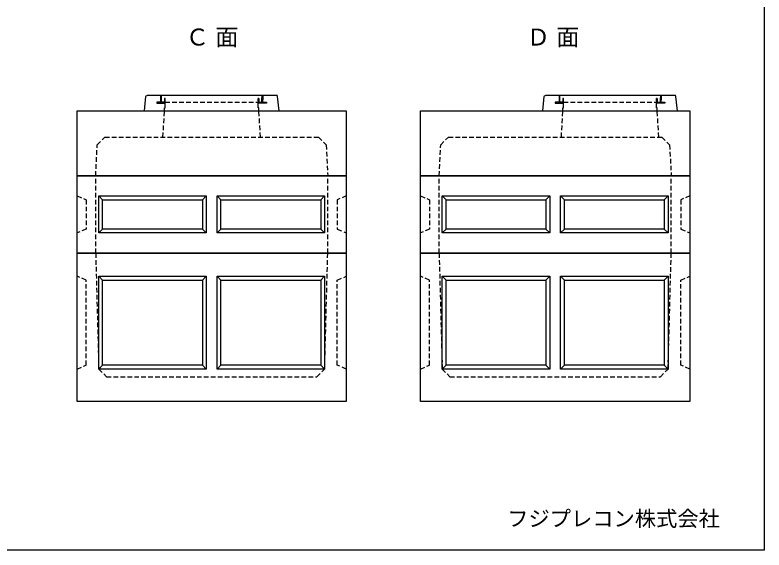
# Model space of a CAD drawing. Units: millimetres, scale not verified. Extents: x -4654 to 4706, y -3533 to 3388.
# Drawn here: x -136 to 4706, y -3533 to -73 of the extents above; entities that cross this region are included whole.
import ezdxf
from ezdxf.enums import TextEntityAlignment as Align

# ---------------------------------------------------------------- set-up
doc = ezdxf.new("R2010")
doc.units = ezdxf.units.MM
doc.header["$LTSCALE"] = 25
doc.linetypes.add('DASHED1', pattern=[1.8, 1.2, -0.6])
doc.layers.add('0-0_レイヤ_1', color=7, linetype='Continuous')
doc.styles.add('HG丸ｺﾞｼｯｸM-PRO', font='')
doc.styles.add('ＭＳ ゴシック', font='')
doc.styles.get('HG丸ｺﾞｼｯｸM-PRO').set_extended_font_data('HG丸ｺﾞｼｯｸM-PRO')
doc.styles.get('ＭＳ ゴシック').set_extended_font_data('MS Gothic')

msp = doc.modelspace()

# ---------------------------------------------------------------- linework, layer by layer
at = {"layer": '0-0_レイヤ_1'}
for p, q in [((700.88, -692.5), (710.88, -600)), ((1553.38, -592.5), (718.38, -592.5)), ((805.88, -595), (810.88, -595)), ((805.88, -597.5), (810.88, -597.5)), ((805.88, -600), (810.88, -600)), ((805.88, -602.5), (810.88, -602.5)), ((805.88, -605), (810.88, -605)), ((805.88, -607.5), (810.88, -607.5)), ((805.88, -610), (810.88, -610)), ((805.88, -612.5), (810.88, -612.5)), ((805.88, -615), (810.88, -615)), ((805.88, -617.5), (810.88, -617.5)), ((805.88, -620), (810.88, -620)), ((805.88, -622.5), (810.88, -622.5)), ((805.88, -625), (810.88, -625)), ((805.88, -627.5), (810.88, -627.5)), ((830.88, -612.5), (835.88, -612.5)), ((830.88, -615), (835.88, -615)), ((830.88, -617.5), (835.88, -617.5)), ((830.88, -620), (835.88, -620)), ((830.88, -622.5), (835.88, -622.5)), ((830.88, -625), (835.88, -625)), ((830.88, -627.5), (835.88, -627.5)), ((1435.88, -612.5), (1440.88, -612.5)), ((1435.88, -615), (1440.88, -615)), ((1435.88, -617.5), (1440.88, -617.5)), ((1435.88, -620), (1440.88, -620)), ((1435.88, -622.5), (1440.88, -622.5)), ((1435.88, -625), (1440.88, -625)), ((1435.88, -627.5), (1440.88, -627.5)), ((1460.88, -595), (1465.88, -595)), ((1460.88, -597.5), (1465.88, -597.5)), ((1460.88, -600), (1465.88, -600)), ((1460.88, -602.5), (1465.88, -602.5)), ((1460.88, -605), (1465.88, -605)), ((1460.88, -607.5), (1465.88, -607.5)), ((1460.88, -610), (1465.88, -610)), ((1460.88, -612.5), (1465.88, -612.5)), ((1460.88, -615), (1465.88, -615)), ((1460.88, -617.5), (1465.88, -617.5)), ((1460.88, -620), (1465.88, -620)), ((1460.88, -622.5), (1465.88, -622.5)), ((1460.88, -625), (1465.88, -625)), ((1460.88, -627.5), (1465.88, -627.5)), ((3275.82, -692.5), (3285.82, -600)), ((4128.32, -592.5), (3293.32, -592.5)), ((3380.82, -595), (3385.82, -595)), ((3380.82, -597.5), (3385.82, -597.5)), ((3380.82, -600), (3385.82, -600)), ((3380.82, -602.5), (3385.82, -602.5)), ((3380.82, -605), (3385.82, -605)), ((3380.82, -607.5), (3385.82, -607.5)), ((3380.82, -610), (3385.82, -610)), ((3380.82, -612.5), (3385.82, -612.5)), ((3380.82, -615), (3385.82, -615)), ((3380.82, -617.5), (3385.82, -617.5)), ((3380.82, -620), (3385.82, -620)), ((3380.82, -622.5), (3385.82, -622.5)), ((3380.82, -625), (3385.82, -625)), ((3380.82, -627.5), (3385.82, -627.5)), ((3405.82, -612.5), (3410.82, -612.5)), ((3405.82, -615), (3410.82, -615)), ((3405.82, -617.5), (3410.82, -617.5)), ((3405.82, -620), (3410.82, -620)), ((3405.82, -622.5), (3410.82, -622.5)), ((3405.82, -625), (3410.82, -625)), ((3405.82, -627.5), (3410.82, -627.5)), ((4010.82, -612.5), (4015.82, -612.5)), ((4010.82, -615), (4015.82, -615)), ((4010.82, -617.5), (4015.82, -617.5)), ((4010.82, -620), (4015.82, -620)), ((4010.82, -622.5), (4015.82, -622.5)), ((4010.82, -625), (4015.82, -625)), ((4010.82, -627.5), (4015.82, -627.5)), ((4035.82, -595), (4040.82, -595)), ((4035.82, -597.5), (4040.82, -597.5)), ((4035.82, -600), (4040.82, -600)), ((4035.82, -602.5), (4040.82, -602.5)), ((4035.82, -605), (4040.82, -605)), ((4035.82, -607.5), (4040.82, -607.5)), ((4035.82, -610), (4040.82, -610)), ((4035.82, -612.5), (4040.82, -612.5)), ((4035.82, -615), (4040.82, -615)), ((4035.82, -617.5), (4040.82, -617.5)), ((4035.82, -620), (4040.82, -620)), ((4035.82, -622.5), (4040.82, -622.5)), ((4035.82, -625), (4040.82, -625)), ((4035.82, -627.5), (4040.82, -627.5)), ((780.88, -640), (830.88, -640)), ((780.88, -642.5), (830.88, -642.5)), ((805.88, -630), (810.88, -630)), ((805.88, -632.5), (810.88, -632.5)), ((805.88, -635), (810.88, -635)), ((805.88, -637.5), (810.88, -637.5)), ((830.88, -630), (835.88, -630)), ((830.88, -632.5), (835.88, -632.5)), ((830.88, -635), (835.88, -635)), ((830.88, -637.5), (835.88, -637.5)), ((830.88, -640), (835.88, -640)), ((830.88, -642.5), (835.88, -642.5)), ((1435.88, -630), (1440.88, -630)), ((1435.88, -632.5), (1440.88, -632.5)), ((1435.88, -635), (1440.88, -635)), ((1435.88, -637.5), (1490.88, -637.5)), ((1435.88, -640), (1490.88, -640)), ((1460.88, -630), (1465.88, -630)), ((1460.88, -632.5), (1465.88, -632.5)), ((1460.88, -635), (1465.88, -635)), ((3355.82, -640), (3405.82, -640)), ((3355.82, -642.5), (3405.82, -642.5)), ((3380.82, -630), (3385.82, -630)), ((3380.82, -632.5), (3385.82, -632.5)), ((3380.82, -635), (3385.82, -635)), ((3380.82, -637.5), (3385.82, -637.5)), ((3405.82, -630), (3410.82, -630)), ((3405.82, -632.5), (3410.82, -632.5)), ((3405.82, -635), (3410.82, -635)), ((3405.82, -637.5), (3410.82, -637.5)), ((3405.82, -640), (3410.82, -640)), ((3405.82, -642.5), (3410.82, -642.5)), ((4010.82, -630), (4015.82, -630)), ((4010.82, -632.5), (4015.82, -632.5)), ((4010.82, -635), (4015.82, -635)), ((4010.82, -637.5), (4065.82, -637.5)), ((4010.82, -640), (4065.82, -640)), ((4035.82, -630), (4040.82, -630)), ((4035.82, -632.5), (4040.82, -632.5)), ((4035.82, -635), (4040.82, -635)), ((265.88, -692.5), (2005.88, -692.5)), ((265.88, -1112.5), (265.88, -692.5)), ((1055.82, -692.5), (1925.82, -692.5)), ((2005.88, -692.5), (2005.88, -1112.5)), ((2485.88, -692.5), (4225.88, -692.5)), ((2485.88, -1112.5), (2485.88, -692.5)), ((3275.82, -692.5), (4145.82, -692.5)), ((4225.88, -692.5), (4225.88, -1112.5)), ((265.88, -1112.5), (2005.88, -1112.5)), ((265.88, -1612.5), (265.88, -1112.5)), ((2005.88, -1112.5), (265.88, -1112.5)), ((265.88, -1112.5), (2005.88, -1112.5)), ((265.88, -1612.5), (265.88, -1112.5)), ((2005.88, -1112.5), (2005.88, -1612.5)), ((2485.88, -1112.5), (4225.88, -1112.5)), ((2485.88, -1612.5), (2485.88, -1112.5)), ((4225.88, -1112.5), (2485.88, -1112.5)), ((2485.88, -1112.5), (4225.88, -1112.5)), ((2485.88, -1612.5), (2485.88, -1112.5)), ((4225.88, -1112.5), (4225.88, -1612.5)), ((405.88, -1242.5), (430.88, -1267.5)), ((405.88, -1242.5), (1100.88, -1242.5)), ((405.88, -1482.5), (405.88, -1242.5)), ((405.88, -1242.5), (1100.88, -1242.5)), ((405.88, -1482.5), (405.88, -1242.5)), ((1100.88, -1242.5), (1075.88, -1267.5)), ((1100.88, -1242.5), (1100.88, -1482.5)), ((1170.88, -1242.5), (1195.88, -1267.5)), ((1170.88, -1242.5), (1865.88, -1242.5)), ((1170.88, -1482.5), (1170.88, -1242.5)), ((1840.88, -1267.5), (1865.88, -1242.5)), ((1865.88, -1242.5), (1865.88, -1482.5)), ((2625.88, -1242.5), (2650.88, -1267.5)), ((2625.88, -1242.5), (3320.88, -1242.5)), ((2625.88, -1482.5), (2625.88, -1242.5)), ((2625.88, -1242.5), (3320.88, -1242.5)), ((2625.88, -1482.5), (2625.88, -1242.5)), ((3320.88, -1242.5), (3295.88, -1267.5)), ((3320.88, -1242.5), (3320.88, -1482.5)), ((3390.88, -1242.5), (3415.88, -1267.5)), ((3390.88, -1242.5), (4085.88, -1242.5)), ((3390.88, -1482.5), (3390.88, -1242.5)), ((4060.88, -1267.5), (4085.88, -1242.5)), ((4085.88, -1242.5), (4085.88, -1482.5)), ((430.88, -1267.5), (1075.88, -1267.5)), ((430.88, -1457.5), (430.88, -1267.5)), ((430.88, -1457.5), (430.88, -1267.5)), ((1075.88, -1267.5), (1075.88, -1457.5)), ((1195.88, -1267.5), (1840.88, -1267.5)), ((1195.88, -1457.5), (1195.88, -1267.5)), ((1840.88, -1267.5), (1840.88, -1457.5)), ((2650.88, -1267.5), (3295.88, -1267.5)), ((2650.88, -1457.5), (2650.88, -1267.5)), ((2650.88, -1457.5), (2650.88, -1267.5)), ((3295.88, -1267.5), (3295.88, -1457.5)), ((3415.88, -1267.5), (4060.88, -1267.5)), ((3415.88, -1457.5), (3415.88, -1267.5)), ((4060.88, -1267.5), (4060.88, -1457.5)), ((405.88, -1482.5), (430.88, -1457.5)), ((1100.88, -1482.5), (405.88, -1482.5)), ((1075.88, -1457.5), (430.88, -1457.5)), ((1100.88, -1482.5), (1075.88, -1457.5)), ((1170.88, -1482.5), (1195.88, -1457.5)), ((1865.88, -1482.5), (1170.88, -1482.5)), ((1840.88, -1457.5), (1195.88, -1457.5)), ((1865.88, -1482.5), (1840.88, -1457.5)), ((2625.88, -1482.5), (2650.88, -1457.5)), ((3320.88, -1482.5), (2625.88, -1482.5)), ((3295.88, -1457.5), (2650.88, -1457.5)), ((3320.88, -1482.5), (3295.88, -1457.5)), ((3390.88, -1482.5), (3415.88, -1457.5)), ((4085.88, -1482.5), (3390.88, -1482.5)), ((4060.88, -1457.5), (3415.88, -1457.5)), ((4085.88, -1482.5), (4060.88, -1457.5)), ((265.88, -1612.5), (2005.88, -1612.5)), ((265.88, -2572.5), (265.88, -1612.5)), ((2005.88, -1612.5), (265.88, -1612.5)), ((2005.88, -1612.5), (2005.88, -2572.5)), ((2485.88, -1612.5), (4225.88, -1612.5)), ((2485.88, -2572.5), (2485.88, -1612.5)), ((4225.88, -1612.5), (2485.88, -1612.5)), ((4225.88, -1612.5), (4225.88, -2572.5)), ((405.88, -1762.5), (430.88, -1787.5)), ((405.88, -2362.5), (405.88, -1762.5)), ((405.88, -1762.5), (1100.88, -1762.5)), ((430.88, -1787.5), (1075.88, -1787.5)), ((1075.88, -1787.5), (1100.88, -1762.5)), ((1075.88, -1787.5), (1075.88, -2337.5)), ((1100.88, -1762.5), (1100.88, -2362.5)), ((1170.88, -1762.5), (1195.88, -1787.5)), ((1170.88, -2362.5), (1170.88, -1762.5)), ((1170.88, -1762.5), (1865.88, -1762.5)), ((1195.88, -2337.5), (1195.88, -1787.5)), ((1195.88, -1787.5), (1840.88, -1787.5)), ((1840.88, -1787.5), (1865.88, -1762.5)), ((1840.88, -1787.5), (1840.88, -2337.5)), ((1865.88, -1762.5), (1865.88, -2362.5)), ((2625.88, -1762.5), (2650.88, -1787.5)), ((2625.88, -2362.5), (2625.88, -1762.5)), ((2625.88, -1762.5), (3320.88, -1762.5)), ((2650.88, -1787.5), (3295.88, -1787.5)), ((3295.88, -1787.5), (3320.88, -1762.5)), ((3295.88, -1787.5), (3295.88, -2337.5)), ((3320.88, -1762.5), (3320.88, -2362.5)), ((3390.88, -1762.5), (3415.88, -1787.5)), ((3390.88, -2362.5), (3390.88, -1762.5)), ((3390.88, -1762.5), (4085.88, -1762.5)), ((3415.88, -2337.5), (3415.88, -1787.5)), ((3415.88, -1787.5), (4060.88, -1787.5)), ((4060.88, -1787.5), (4085.88, -1762.5)), ((4060.88, -1787.5), (4060.88, -2337.5)), ((4085.88, -1762.5), (4085.88, -2362.5)), ((1100.88, -2362.5), (405.88, -2362.5)), ((1075.88, -2337.5), (430.88, -2337.5)), ((1100.88, -2362.5), (1075.88, -2337.5)), ((1170.88, -2362.5), (1195.88, -2337.5)), ((1865.88, -2362.5), (1170.88, -2362.5)), ((1840.88, -2337.5), (1195.88, -2337.5)), ((1865.88, -2362.5), (1840.88, -2337.5)), ((3320.88, -2362.5), (2625.88, -2362.5)), ((3295.88, -2337.5), (2650.88, -2337.5)), ((3320.88, -2362.5), (3295.88, -2337.5)), ((3390.88, -2362.5), (3415.88, -2337.5)), ((4085.88, -2362.5), (3390.88, -2362.5)), ((4060.88, -2337.5), (3415.88, -2337.5)), ((4085.88, -2362.5), (4060.88, -2337.5)), ((2005.88, -2572.5), (265.88, -2572.5)), ((4225.88, -2572.5), (2485.88, -2572.5))]:
    msp.add_line(p, q, dxfattribs=at)
at = {"layer": '0-0_レイヤ_1', "linetype": 'DASHED1'}
for p, q in [((835.88, -637.5), (1435.88, -637.5)), ((3410.82, -637.5), (4010.82, -637.5)), ((820.82, -862.5), (830.82, -692.5)), ((1450.82, -862.5), (1440.82, -692.5)), ((3395.82, -862.5), (3405.82, -692.5)), ((4025.82, -862.5), (4015.82, -692.5)), ((395.88, -912.5), (445.88, -862.5)), ((445.88, -862.5), (1825.88, -862.5)), ((1825.88, -862.5), (1875.88, -912.5)), ((2615.88, -912.5), (2665.88, -862.5)), ((2665.88, -862.5), (4045.88, -862.5)), ((4045.88, -862.5), (4095.88, -912.5)), ((385.88, -1112.5), (395.88, -912.5)), ((385.88, -1112.5), (395.88, -912.5)), ((1875.88, -912.5), (1885.88, -1112.5)), ((2605.88, -1112.5), (2615.88, -912.5)), ((2605.88, -1112.5), (2615.88, -912.5)), ((4095.88, -912.5), (4105.88, -1112.5)), ((385.88, -1612.5), (385.88, -1112.5)), ((385.88, -1612.5), (385.88, -1112.5)), ((1885.88, -1612.5), (1885.88, -1112.5)), ((2605.88, -1612.5), (2605.88, -1112.5)), ((2605.88, -1612.5), (2605.88, -1112.5)), ((4105.88, -1612.5), (4105.88, -1112.5)), ((265.88, -1242.5), (323.88, -1267.5)), ((265.88, -1242.5), (323.88, -1267.5)), ((2005.88, -1242.5), (1947.88, -1267.5)), ((2485.88, -1242.5), (2543.88, -1267.5)), ((2485.88, -1242.5), (2543.88, -1267.5)), ((4225.88, -1242.5), (4167.88, -1267.5)), ((323.88, -1267.5), (323.88, -1457.5)), ((323.88, -1267.5), (323.88, -1457.5)), ((1947.88, -1267.5), (1947.88, -1457.5)), ((2543.88, -1267.5), (2543.88, -1457.5)), ((2543.88, -1267.5), (2543.88, -1457.5)), ((4167.88, -1267.5), (4167.88, -1457.5)), ((323.88, -1457.5), (265.88, -1482.5)), ((1947.88, -1457.5), (2005.88, -1482.5)), ((2543.88, -1457.5), (2485.88, -1482.5)), ((4167.88, -1457.5), (4225.88, -1482.5)), ((385.88, -1612.5), (405.88, -2362.5)), ((1865.88, -2362.5), (1885.88, -1612.5)), ((2605.88, -1612.5), (2625.88, -2362.5)), ((4085.88, -2362.5), (4105.88, -1612.5)), ((323.88, -1787.5), (265.88, -1762.5)), ((323.88, -2337.5), (323.88, -1787.5)), ((1947.88, -1787.5), (2005.88, -1762.5)), ((1947.88, -2337.5), (1947.88, -1787.5)), ((2543.88, -1787.5), (2485.88, -1762.5)), ((2543.88, -2337.5), (2543.88, -1787.5)), ((4167.88, -1787.5), (4225.88, -1762.5)), ((4167.88, -2337.5), (4167.88, -1787.5)), ((265.88, -2362.5), (323.88, -2337.5)), ((405.88, -2362.5), (455.88, -2412.5)), ((1815.88, -2412.5), (1865.88, -2362.5)), ((2005.88, -2362.5), (1947.88, -2337.5)), ((2485.88, -2362.5), (2543.88, -2337.5)), ((2625.88, -2362.5), (2675.88, -2412.5)), ((4035.88, -2412.5), (4085.88, -2362.5)), ((4225.88, -2362.5), (4167.88, -2337.5)), ((455.88, -2412.5), (1815.88, -2412.5)), ((2675.88, -2412.5), (4035.88, -2412.5))]:
    msp.add_line(p, q, dxfattribs=at)
at = {"layer": '0-0_レイヤ_1'}
for points in [[(-4654.12, 3387.5), (4705.88, 3387.5), (4705.88, -3532.82), (-4654.12, -3532.82)], [(700.88, -692.5), (1570.88, -692.5), (1560.88, -600)], [(710.88, -600), (712.89, -594.68), (718.38, -592.5)], [(810.88, -637.5), (810.88, -592.5), (805.88, -592.5), (805.88, -637.5)], [(1560.88, -600), (1558.43, -594.35), (1553.38, -592.5)], [(3275.82, -692.5), (4145.82, -692.5), (4135.82, -600)], [(3285.82, -600), (3287.83, -594.68), (3293.32, -592.5)], [(3385.82, -637.5), (3385.82, -592.5), (3380.82, -592.5), (3380.82, -637.5)], [(4135.82, -600), (4133.36, -594.35), (4128.32, -592.5)], [(830.88, -637.5), (780.88, -637.5), (780.88, -642.5), (830.88, -642.5)], [(3405.82, -637.5), (3355.82, -637.5), (3355.82, -642.5), (3405.82, -642.5)], [(2005.88, -1112.5), (265.88, -1112.5), (265.88, -692.5)], [(4225.88, -1112.5), (2485.88, -1112.5), (2485.88, -692.5)], [(405.88, -1242.5), (430.88, -1267.5), (1075.88, -1267.5)], [(2625.88, -1242.5), (2650.88, -1267.5), (3295.88, -1267.5)], [(405.88, -2362.5), (430.88, -2337.5), (430.88, -1787.5)], [(2625.88, -2362.5), (2650.88, -2337.5), (2650.88, -1787.5)]]:
    msp.add_lwpolyline(points, dxfattribs=at)
at = {"layer": '0-0_レイヤ_1', "linetype": 'DASHED1'}
for points in [[(830.88, -692.5), (830.88, -672.5), (835.88, -672.5), (835.88, -612.5), (830.88, -612.5), (830.88, -637.5), (810.88, -637.5), (810.88, -592.5), (805.88, -592.5), (805.88, -637.5), (780.88, -637.5), (780.88, -642.5), (835.88, -642.5)], [(1440.88, -692.5), (1440.88, -672.5), (1435.88, -672.5), (1435.88, -612.5), (1440.88, -612.5), (1440.88, -637.5), (1460.88, -637.5), (1460.88, -592.5), (1465.88, -592.5), (1465.88, -637.5), (1490.88, -637.5), (1490.88, -642.5), (1435.88, -642.5)], [(3405.82, -692.5), (3405.82, -672.5), (3410.82, -672.5), (3410.82, -612.5), (3405.82, -612.5), (3405.82, -637.5), (3385.82, -637.5), (3385.82, -592.5), (3380.82, -592.5), (3380.82, -637.5), (3355.82, -637.5), (3355.82, -642.5), (3410.82, -642.5)], [(4015.82, -692.5), (4015.82, -672.5), (4010.82, -672.5), (4010.82, -612.5), (4015.82, -612.5), (4015.82, -637.5), (4035.82, -637.5), (4035.82, -592.5), (4040.82, -592.5), (4040.82, -637.5), (4065.82, -637.5), (4065.82, -642.5), (4010.82, -642.5)]]:
    msp.add_lwpolyline(points, dxfattribs=at)
at = {"layer": '0-0_レイヤ_1'}
for points in [[(835.88, -642.5), (835.88, -612.5), (830.88, -612.5), (830.88, -642.5)], [(1435.88, -637.5), (1440.88, -637.5), (1440.88, -612.5), (1435.88, -612.5)], [(1460.88, -637.5), (1465.88, -637.5), (1465.88, -592.5), (1460.88, -592.5)], [(3410.82, -642.5), (3410.82, -612.5), (3405.82, -612.5), (3405.82, -642.5)], [(4010.82, -637.5), (4015.82, -637.5), (4015.82, -612.5), (4010.82, -612.5)], [(4035.82, -637.5), (4040.82, -637.5), (4040.82, -592.5), (4035.82, -592.5)], [(1435.88, -637.5), (1490.88, -637.5), (1490.88, -642.5), (1435.88, -642.5)], [(4010.82, -637.5), (4065.82, -637.5), (4065.82, -642.5), (4010.82, -642.5)]]:
    msp.add_lwpolyline(points, close=True, dxfattribs=at)

# ---------------------------------------------------------------- texts
for s, height, style, p in [('Ｃ 面', 110, 'HG丸ｺﾞｼｯｸM-PRO', (967.85, -303.51)), ('Ｄ 面', 110, 'HG丸ｺﾞｼｯｸM-PRO', (3171.73, -303.51)), ('フジプレコン株式会社', 100.8, 'ＭＳ ゴシック', (3045.65, -3410.03))]:
    msp.add_text(s, height=height, dxfattribs=dict(at, style=style)).set_placement(p, align=Align.BOTTOM_LEFT)

doc.saveas('drawing.dxf')
